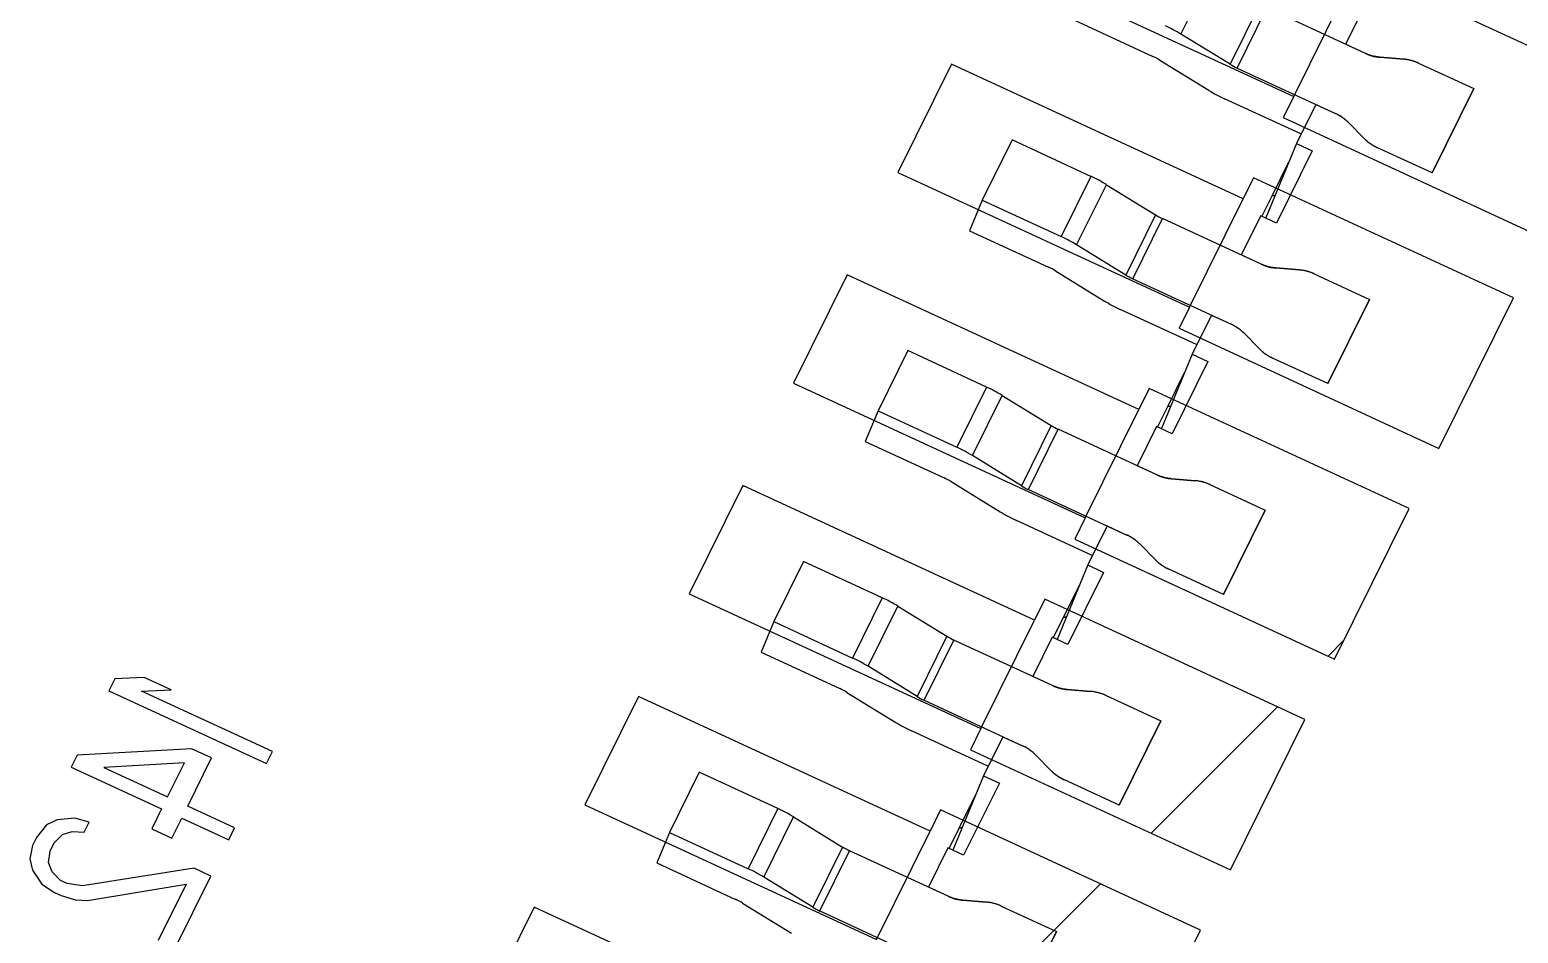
# Model space of a CAD drawing. Header units: millimetres. Extents: x 7 to 507, y -14 to 339.
# Drawn here: x 58.336 to 59.707, y 260.882 to 261.714 of the extents above; entities that cross this region are included whole.
import ezdxf

# ---------------------------------------------------------------- set-up
doc = ezdxf.new("R2010")
doc.units = ezdxf.units.MM
doc.header["$LTSCALE"] = 23.1
doc.layers.get('0').update_dxf_attribs({"linetype": 'CONTINUOUS'})
for name, color, linetype in [('01_ASM_ALL_AXIS', 7, 'CONTINUOUS'), ('_135225', 7, 'CONTINUOUS'), ('_139725', 7, 'CONTINUOUS'), ('_209750', 7, 'CONTINUOUS'), ('_391631', 7, 'CONTINUOUS'), ('_543160', 7, 'CONTINUOUS'), ('_597289', 7, 'CONTINUOUS')]:
    doc.layers.add(name, color=color, linetype=linetype)

msp = doc.modelspace()

# ---------------------------------------------------------------- linework, layer by layer
at = {"color": 4}
for p, q in [((59.2315, 261.7763), (59.5001, 261.6523)), ((59.5001, 261.6523), (59.5495, 261.7521)), ((59.1848, 261.6821), (59.1354, 261.5823)), ((59.4534, 261.5581), (59.1848, 261.6821)), ((59.1354, 261.5823), (59.404, 261.4583)), ((59.404, 261.4583), (59.4534, 261.5581)), ((59.0887, 261.488), (59.0393, 261.3882)), ((59.3573, 261.364), (59.0887, 261.488)), ((59.0393, 261.3882), (59.3079, 261.2642)), ((59.3079, 261.2642), (59.3573, 261.364)), ((58.9926, 261.294), (58.9432, 261.1942)), ((59.2612, 261.17), (58.9926, 261.294)), ((58.9432, 261.1942), (59.2118, 261.0702)), ((59.2118, 261.0702), (59.2612, 261.17)), ((58.8965, 261.0999), (58.8471, 261.0001)), ((59.1651, 260.9759), (58.8965, 261.0999)), ((58.8471, 261.0001), (59.1157, 260.8761)), ((59.1157, 260.8761), (59.1651, 260.9759)), ((58.8004, 260.9059), (58.751, 260.8061)), ((59.069, 260.7819), (58.8004, 260.9059))]:
    msp.add_line(p, q, dxfattribs=at)
at = {"color": 1}
for p, q in [((59.7987, 261.6609), (59.5591, 261.7715)), ((59.5001, 261.6523), (59.4905, 261.6329)), ((59.4905, 261.6329), (59.73, 261.5223)), ((59.463, 261.5775), (59.4534, 261.5581)), ((59.7026, 261.4668), (59.463, 261.5775)), ((59.6339, 261.3282), (59.7026, 261.4668)), ((59.404, 261.4583), (59.3944, 261.4389)), ((59.3944, 261.4389), (59.6339, 261.3282)), ((59.3669, 261.3834), (59.3573, 261.364)), ((59.6065, 261.2728), (59.3669, 261.3834)), ((59.5378, 261.1342), (59.6065, 261.2728)), ((59.3079, 261.2642), (59.2983, 261.2448)), ((59.2983, 261.2448), (59.5378, 261.1342)), ((59.2708, 261.1894), (59.2612, 261.17)), ((59.5104, 261.0787), (59.2708, 261.1894)), ((59.2118, 261.0702), (59.2022, 261.0508)), ((59.4417, 260.9401), (59.5104, 261.0787)), ((59.2022, 261.0508), (59.4417, 260.9401)), ((59.1747, 260.9953), (59.1651, 260.9759)), ((59.4143, 260.8847), (59.1747, 260.9953)), ((59.3456, 260.7461), (59.4143, 260.8847))]:
    msp.add_line(p, q, dxfattribs=at)
at = {"color": 2}
for p, q in [((59.5317, 261.137), (59.5466, 261.152)), ((59.3686, 260.9739), (59.4851, 261.0904)), ((59.2055, 260.8108), (59.322, 260.9273))]:
    msp.add_line(p, q, dxfattribs=at)
at = {"layer": '01_ASM_ALL_AXIS', "color": 4}
for p, q in [((58.414, 261.1161), (58.4085, 261.105)), ((58.4411, 261.1172), (58.414, 261.1161)), ((58.4658, 261.1058), (58.4411, 261.1172)), ((58.4085, 261.105), (58.5537, 261.038)), ((58.4387, 261.1047), (58.4658, 261.1058)), ((58.5592, 261.0491), (58.4387, 261.1047)), ((58.4846, 261.0517), (58.3792, 261.0459)), ((58.5031, 261.0432), (58.4846, 261.0517)), ((58.3792, 261.0459), (58.3737, 261.0348)), ((58.4782, 261.0388), (58.4039, 261.0345)), ((58.4626, 261.0074), (58.4782, 261.0388)), ((58.4812, 260.9988), (58.5031, 261.0432)), ((58.5537, 261.038), (58.5592, 261.0491)), ((58.3737, 261.0348), (58.4571, 260.9963)), ((58.4039, 261.0345), (58.4626, 261.0074)), ((58.5244, 260.9789), (58.4812, 260.9988)), ((58.361, 260.9862), (58.3512, 260.9816)), ((58.377, 260.9879), (58.361, 260.9862)), ((58.3903, 260.984), (58.377, 260.9879)), ((58.3857, 260.9748), (58.3903, 260.984)), ((58.4571, 260.9963), (58.448, 260.9778)), ((58.4665, 260.9693), (58.4757, 260.9877)), ((58.4757, 260.9877), (58.5189, 260.9678)), ((58.3417, 260.9701), (58.338, 260.9627)), ((58.3512, 260.9816), (58.3417, 260.9701)), ((58.3581, 260.9649), (58.3657, 260.9727)), ((58.3657, 260.9727), (58.3746, 260.9754)), ((58.3746, 260.9754), (58.3857, 260.9748)), ((58.448, 260.9778), (58.4665, 260.9693)), ((58.5189, 260.9678), (58.5244, 260.9789)), ((58.338, 260.9627), (58.3356, 260.9502)), ((58.3529, 260.9468), (58.3544, 260.9575)), ((58.3544, 260.9575), (58.3581, 260.9649)), ((58.3356, 260.9502), (58.3381, 260.94)), ((58.3563, 260.9384), (58.3529, 260.9468)), ((58.3381, 260.94), (58.3468, 260.9269)), ((58.3638, 260.9304), (58.3563, 260.9384)), ((58.37, 260.9276), (58.3638, 260.9304)), ((58.487, 260.9416), (58.3841, 260.9256)), ((58.4695, 260.868), (58.5024, 260.9345)), ((58.5024, 260.9345), (58.487, 260.9416)), ((58.3468, 260.9269), (58.3583, 260.9193)), ((58.3583, 260.9193), (58.3645, 260.9165)), ((58.3645, 260.9165), (58.3777, 260.9126)), ((58.3841, 260.9256), (58.37, 260.9276)), ((58.3888, 260.912), (58.4797, 260.9269)), ((58.4797, 260.9269), (58.454, 260.8751)), ((58.3777, 260.9126), (58.3888, 260.912))]:
    msp.add_line(p, q, dxfattribs=at)
at = {"layer": '_135225', "color": 7}
for p, q in [((59.0484, 261.2242), (59.021, 261.1688)), ((59.121, 261.1907), (59.0484, 261.2242)), ((59.1353, 261.183), (59.1805, 261.1553)), ((59.021, 261.1688), (59.0093, 261.1406)), ((59.021, 261.1688), (59.0935, 261.1352)), ((59.2778, 261.1099), (59.187, 261.1518)), ((59.0093, 261.1406), (59.0819, 261.1071)), ((59.1531, 261.0998), (59.1079, 261.1276)), ((59.0884, 261.1036), (59.1336, 261.0759)), ((59.1596, 261.0964), (59.2503, 261.0545)), ((59.3132, 261.1045), (59.2914, 261.1063)), ((59.3268, 261.1009), (59.3776, 261.0774)), ((59.2184, 261.0357), (59.1479, 261.0682)), ((59.2618, 261.0465), (59.2769, 261.0312)), ((59.3392, 260.9998), (59.2884, 261.0233)), ((59.1825, 260.9597), (59.1919, 260.9787)), ((59.1919, 260.9787), (59.1946, 260.9791))]:
    msp.add_line(p, q, dxfattribs=at)
at = {"layer": '_135225', "color": 9}
for p, q in [((59.121, 261.1907), (59.0935, 261.1352)), ((59.1079, 261.1276), (59.1353, 261.183)), ((59.1805, 261.1553), (59.1531, 261.0998)), ((59.1596, 261.0964), (59.187, 261.1518)), ((59.3776, 261.0774), (59.3392, 260.9998))]:
    msp.add_line(p, q, dxfattribs=at)
at = {"layer": '_135225', "color": 7}
for points in [[(59.2914, 261.1063), (59.2908, 261.1063), (59.2902, 261.1064), (59.2896, 261.1065), (59.2891, 261.1066), (59.2885, 261.1066), (59.2879, 261.1067), (59.2873, 261.1069), (59.2866, 261.107), (59.286, 261.1071), (59.2853, 261.1073), (59.2847, 261.1074), (59.284, 261.1076), (59.2834, 261.1078), (59.2827, 261.108), (59.2821, 261.1082), (59.2815, 261.1084), (59.2809, 261.1086), (59.2802, 261.1089), (59.2796, 261.1091), (59.279, 261.1094), (59.2784, 261.1096), (59.2778, 261.1099)], [(59.3268, 261.1009), (59.3263, 261.1011), (59.3257, 261.1014), (59.3252, 261.1016), (59.3246, 261.1018), (59.3241, 261.102), (59.3235, 261.1022), (59.3229, 261.1024), (59.3224, 261.1026), (59.3218, 261.1028), (59.3212, 261.103), (59.3206, 261.1032), (59.32, 261.1033), (59.3194, 261.1035), (59.3188, 261.1036), (59.3182, 261.1038), (59.3175, 261.1039), (59.3169, 261.104), (59.3163, 261.1041), (59.3157, 261.1042), (59.3151, 261.1043), (59.3145, 261.1044), (59.3139, 261.1044), (59.3132, 261.1045)], [(59.2769, 261.0312), (59.2774, 261.0308), (59.2778, 261.0304), (59.2782, 261.03), (59.2786, 261.0296), (59.279, 261.0293), (59.2795, 261.0289), (59.28, 261.0285), (59.2804, 261.0281), (59.2809, 261.0277), (59.2814, 261.0274), (59.2819, 261.027), (59.2824, 261.0266), (59.283, 261.0263), (59.2835, 261.0259), (59.284, 261.0256), (59.2845, 261.0253), (59.2851, 261.025), (59.2856, 261.0247), (59.2862, 261.0244), (59.2867, 261.0241), (59.2873, 261.0238), (59.2878, 261.0235), (59.2884, 261.0233)]]:
    msp.add_lwpolyline(points, dxfattribs=at)
for centre, radius, start, end in [((59.0629, 261.065), 0.1385, 58.4892, 65.2143), ((59.2134, 261.2088), 0.0628, 238.4799, 245.2235), ((59.0357, 261.0099), 0.1381, 58.4799, 65.2235), ((59.0556, 261.0501), 0.0628, 58.4799, 65.2235), ((59.1859, 261.1534), 0.0628, 238.4799, 245.2235), ((59.2058, 261.1936), 0.1381, 238.4799, 245.2235), ((59.2331, 261.0172), 0.041, 58.6072, 65.2214), ((59.2338, 261.0183), 0.0397, 51.85, 58.6048), ((59.2352, 261.0201), 0.0375, 44.8183, 51.8251)]:
    msp.add_arc(centre, radius, start, end, dxfattribs=at)
at = {"layer": '_139725', "color": 7}
for p, q in [((59.5658, 261.7365), (59.5479, 261.7004)), ((59.5661, 261.692), (59.5479, 261.7004)), ((59.5797, 261.6884), (59.6015, 261.6866)), ((59.6151, 261.683), (59.6659, 261.6596)), ((59.6275, 261.5819), (59.6659, 261.6596)), ((59.5205, 261.645), (59.5026, 261.6089)), ((59.5205, 261.645), (59.5386, 261.6366)), ((59.5652, 261.6133), (59.5501, 261.6287)), ((59.5026, 261.6089), (59.4743, 261.5405)), ((59.5171, 261.6022), (59.4842, 261.5357)), ((59.5026, 261.6089), (59.5171, 261.6022)), ((59.6275, 261.5819), (59.5767, 261.6054)), ((59.4802, 261.5608), (59.4957, 261.5923)), ((59.4829, 261.5612), (59.4802, 261.5608)), ((59.4697, 261.5424), (59.4518, 261.5064)), ((59.4842, 261.5357), (59.4697, 261.5424)), ((59.47, 261.498), (59.4518, 261.5064)), ((59.4836, 261.4944), (59.5054, 261.4926)), ((59.519, 261.489), (59.5698, 261.4655)), ((59.5314, 261.3879), (59.5698, 261.4655)), ((59.4244, 261.4509), (59.4065, 261.4149)), ((59.4244, 261.4509), (59.4425, 261.4426)), ((59.4691, 261.4193), (59.454, 261.4346)), ((59.4065, 261.4149), (59.3782, 261.3465)), ((59.421, 261.4082), (59.3881, 261.3417)), ((59.4065, 261.4149), (59.421, 261.4082)), ((59.5314, 261.3879), (59.4806, 261.4114)), ((59.3841, 261.3668), (59.3996, 261.3982)), ((59.3868, 261.3672), (59.3841, 261.3668)), ((59.3736, 261.3484), (59.3557, 261.3123)), ((59.3881, 261.3417), (59.3736, 261.3484)), ((59.3739, 261.304), (59.3557, 261.3123)), ((59.3875, 261.3003), (59.4093, 261.2985)), ((59.4229, 261.2949), (59.4737, 261.2715)), ((59.4353, 261.1938), (59.4737, 261.2715)), ((59.3283, 261.2569), (59.3104, 261.2209)), ((59.3283, 261.2569), (59.3464, 261.2485)), ((59.373, 261.2253), (59.3579, 261.2406)), ((59.3104, 261.2209), (59.2821, 261.1524)), ((59.3104, 261.2209), (59.3249, 261.2141)), ((59.4353, 261.1938), (59.3845, 261.2173)), ((59.288, 261.1727), (59.3035, 261.2042)), ((59.3249, 261.2141), (59.292, 261.1476)), ((59.2907, 261.1731), (59.288, 261.1727)), ((59.2775, 261.1543), (59.2596, 261.1183)), ((59.292, 261.1476), (59.2775, 261.1543)), ((59.2778, 261.1099), (59.2596, 261.1183)), ((59.2914, 261.1063), (59.3132, 261.1045)), ((59.3268, 261.1009), (59.3776, 261.0774)), ((59.3392, 260.9998), (59.3776, 261.0774)), ((59.2322, 261.0628), (59.2143, 261.0268)), ((59.2322, 261.0628), (59.2503, 261.0545)), ((59.2769, 261.0312), (59.2618, 261.0465)), ((59.2143, 261.0268), (59.186, 260.9584)), ((59.2143, 261.0268), (59.2289, 261.0201)), ((59.2289, 261.0201), (59.1959, 260.9536)), ((59.3392, 260.9998), (59.2884, 261.0233)), ((59.1919, 260.9787), (59.2074, 261.0101)), ((59.1946, 260.9791), (59.1919, 260.9787)), ((59.1814, 260.9603), (59.1635, 260.9242)), ((59.1959, 260.9536), (59.1814, 260.9603)), ((59.1817, 260.9159), (59.1635, 260.9242)), ((59.1953, 260.9122), (59.2171, 260.9104)), ((59.2307, 260.9068), (59.2815, 260.8834)), ((59.2431, 260.8057), (59.2815, 260.8834))]:
    msp.add_line(p, q, dxfattribs=at)
for points in [[(59.5661, 261.692), (59.5667, 261.6918), (59.5672, 261.6915), (59.5678, 261.6913), (59.5684, 261.691), (59.569, 261.6908), (59.5696, 261.6906), (59.5703, 261.6904), (59.5709, 261.6902), (59.5715, 261.69), (59.5721, 261.6898), (59.5727, 261.6896), (59.5733, 261.6895), (59.574, 261.6893), (59.5746, 261.6892), (59.5752, 261.6891), (59.5759, 261.6889), (59.5765, 261.6888), (59.5771, 261.6887), (59.5778, 261.6886), (59.5784, 261.6886), (59.579, 261.6885), (59.5797, 261.6884)], [(59.5501, 261.6287), (59.5497, 261.6291), (59.5492, 261.6295), (59.5488, 261.6299), (59.5484, 261.6302), (59.548, 261.6306), (59.5475, 261.631), (59.5471, 261.6314), (59.5466, 261.6318), (59.5461, 261.6321), (59.5456, 261.6325), (59.5451, 261.6329), (59.5446, 261.6332), (59.544, 261.6336), (59.5435, 261.6339), (59.543, 261.6343), (59.5425, 261.6346), (59.5419, 261.6349), (59.5414, 261.6352), (59.5408, 261.6355), (59.5403, 261.6358), (59.5397, 261.6361), (59.5392, 261.6363), (59.5386, 261.6366)], [(59.5767, 261.6054), (59.5761, 261.6057), (59.5756, 261.6059), (59.5751, 261.6062), (59.5746, 261.6065), (59.574, 261.6067), (59.5735, 261.607), (59.573, 261.6073), (59.5725, 261.6077), (59.5719, 261.608), (59.5714, 261.6083), (59.5709, 261.6087), (59.5704, 261.609), (59.5699, 261.6094), (59.5694, 261.6097), (59.5689, 261.6101), (59.5684, 261.6105), (59.568, 261.6109), (59.5675, 261.6113), (59.567, 261.6117), (59.5666, 261.6121), (59.5661, 261.6125), (59.5657, 261.6129), (59.5652, 261.6133)], [(59.47, 261.498), (59.4706, 261.4977), (59.4712, 261.4975), (59.4717, 261.4972), (59.4723, 261.497), (59.4729, 261.4968), (59.4735, 261.4966), (59.4742, 261.4963), (59.4748, 261.4961), (59.4754, 261.496), (59.476, 261.4958), (59.4766, 261.4956), (59.4772, 261.4954), (59.4779, 261.4953), (59.4785, 261.4951), (59.4791, 261.495), (59.4798, 261.4949), (59.4804, 261.4948), (59.481, 261.4947), (59.4817, 261.4946), (59.4823, 261.4945), (59.4829, 261.4944), (59.4836, 261.4944)], [(59.454, 261.4346), (59.4536, 261.435), (59.4531, 261.4354), (59.4527, 261.4358), (59.4523, 261.4362), (59.4519, 261.4366), (59.4514, 261.4369), (59.451, 261.4373), (59.4505, 261.4377), (59.45, 261.4381), (59.4495, 261.4385), (59.449, 261.4388), (59.4485, 261.4392), (59.448, 261.4395), (59.4474, 261.4399), (59.4469, 261.4402), (59.4464, 261.4405), (59.4458, 261.4408), (59.4453, 261.4412), (59.4447, 261.4414), (59.4442, 261.4417), (59.4436, 261.442), (59.4431, 261.4423), (59.4425, 261.4426)], [(59.4806, 261.4114), (59.4801, 261.4116), (59.4795, 261.4119), (59.479, 261.4121), (59.4785, 261.4124), (59.4779, 261.4127), (59.4774, 261.413), (59.4769, 261.4133), (59.4764, 261.4136), (59.4758, 261.4139), (59.4753, 261.4143), (59.4748, 261.4146), (59.4743, 261.415), (59.4738, 261.4153), (59.4733, 261.4157), (59.4728, 261.4161), (59.4723, 261.4164), (59.4719, 261.4168), (59.4714, 261.4172), (59.4709, 261.4176), (59.4705, 261.418), (59.47, 261.4184), (59.4696, 261.4189), (59.4691, 261.4193)], [(59.3739, 261.304), (59.3745, 261.3037), (59.3751, 261.3034), (59.3756, 261.3032), (59.3762, 261.303), (59.3768, 261.3027), (59.3774, 261.3025), (59.3781, 261.3023), (59.3787, 261.3021), (59.3793, 261.3019), (59.3799, 261.3017), (59.3805, 261.3016), (59.3811, 261.3014), (59.3818, 261.3012), (59.3824, 261.3011), (59.383, 261.301), (59.3837, 261.3008), (59.3843, 261.3007), (59.3849, 261.3006), (59.3856, 261.3005), (59.3862, 261.3005), (59.3868, 261.3004), (59.3875, 261.3003)], [(59.3579, 261.2406), (59.3575, 261.241), (59.3571, 261.2414), (59.3566, 261.2418), (59.3562, 261.2421), (59.3558, 261.2425), (59.3553, 261.2429), (59.3549, 261.2433), (59.3544, 261.2437), (59.3539, 261.244), (59.3534, 261.2444), (59.3529, 261.2448), (59.3524, 261.2451), (59.3519, 261.2455), (59.3513, 261.2458), (59.3508, 261.2462), (59.3503, 261.2465), (59.3497, 261.2468), (59.3492, 261.2471), (59.3486, 261.2474), (59.3481, 261.2477), (59.3475, 261.248), (59.347, 261.2482), (59.3464, 261.2485)], [(59.3845, 261.2173), (59.384, 261.2176), (59.3834, 261.2178), (59.3829, 261.2181), (59.3824, 261.2184), (59.3818, 261.2186), (59.3813, 261.2189), (59.3808, 261.2192), (59.3803, 261.2196), (59.3798, 261.2199), (59.3792, 261.2202), (59.3787, 261.2206), (59.3782, 261.2209), (59.3777, 261.2213), (59.3772, 261.2216), (59.3767, 261.222), (59.3762, 261.2224), (59.3758, 261.2228), (59.3753, 261.2232), (59.3748, 261.2236), (59.3744, 261.224), (59.3739, 261.2244), (59.3735, 261.2248), (59.373, 261.2253)], [(59.2778, 261.1099), (59.2784, 261.1096), (59.279, 261.1094), (59.2795, 261.1091), (59.2801, 261.1089), (59.2807, 261.1087), (59.2813, 261.1085), (59.282, 261.1082), (59.2826, 261.108), (59.2832, 261.1079), (59.2838, 261.1077), (59.2844, 261.1075), (59.285, 261.1073), (59.2857, 261.1072), (59.2863, 261.1071), (59.2869, 261.1069), (59.2876, 261.1068), (59.2882, 261.1067), (59.2888, 261.1066), (59.2895, 261.1065), (59.2901, 261.1064), (59.2907, 261.1063), (59.2914, 261.1063)], [(59.2618, 261.0465), (59.2614, 261.0469), (59.261, 261.0473), (59.2605, 261.0477), (59.2601, 261.0481), (59.2597, 261.0485), (59.2592, 261.0488), (59.2588, 261.0492), (59.2583, 261.0496), (59.2578, 261.05), (59.2573, 261.0504), (59.2568, 261.0507), (59.2563, 261.0511), (59.2558, 261.0514), (59.2552, 261.0518), (59.2547, 261.0521), (59.2542, 261.0524), (59.2536, 261.0527), (59.2531, 261.0531), (59.2526, 261.0534), (59.252, 261.0536), (59.2514, 261.0539), (59.2509, 261.0542), (59.2503, 261.0545)], [(59.2884, 261.0233), (59.2879, 261.0235), (59.2873, 261.0238), (59.2868, 261.024), (59.2863, 261.0243), (59.2857, 261.0246), (59.2852, 261.0249), (59.2847, 261.0252), (59.2842, 261.0255), (59.2837, 261.0258), (59.2831, 261.0262), (59.2826, 261.0265), (59.2821, 261.0269), (59.2816, 261.0272), (59.2811, 261.0276), (59.2806, 261.028), (59.2801, 261.0283), (59.2797, 261.0287), (59.2792, 261.0291), (59.2787, 261.0295), (59.2783, 261.0299), (59.2778, 261.0304), (59.2774, 261.0308), (59.2769, 261.0312)], [(59.1817, 260.9159), (59.1823, 260.9156), (59.1829, 260.9153), (59.1834, 260.9151), (59.184, 260.9149), (59.1846, 260.9146), (59.1853, 260.9144), (59.1859, 260.9142), (59.1865, 260.914), (59.1871, 260.9138), (59.1877, 260.9136), (59.1883, 260.9135), (59.1889, 260.9133), (59.1896, 260.9131), (59.1902, 260.913), (59.1908, 260.9129), (59.1915, 260.9128), (59.1921, 260.9126), (59.1927, 260.9125), (59.1934, 260.9125), (59.194, 260.9124), (59.1946, 260.9123), (59.1953, 260.9122)]]:
    msp.add_lwpolyline(points, dxfattribs=at)
for centre, radius, start, end in [((59.5983, 261.6478), 0.039, 78.4235, 85.2662), ((59.598, 261.6461), 0.0407, 71.7775, 78.4338), ((59.5978, 261.6454), 0.0414, 65.2148, 71.7879), ((59.5022, 261.4537), 0.039, 78.4235, 85.2662), ((59.5019, 261.4521), 0.0407, 71.7775, 78.4338), ((59.5017, 261.4514), 0.0414, 65.2148, 71.7879), ((59.4061, 261.2597), 0.039, 78.4235, 85.2662), ((59.4058, 261.258), 0.0407, 71.7775, 78.4338), ((59.4056, 261.2573), 0.0414, 65.2148, 71.7879), ((59.31, 261.0656), 0.039, 78.4235, 85.2662), ((59.3097, 261.064), 0.0407, 71.7775, 78.4338), ((59.3095, 261.0633), 0.0414, 65.2148, 71.7879), ((59.2139, 260.8716), 0.039, 78.4235, 85.2662), ((59.2136, 260.87), 0.0407, 71.7775, 78.4338), ((59.2134, 260.8692), 0.0414, 65.2148, 71.7879)]:
    msp.add_arc(centre, radius, start, end, dxfattribs=at)
at = {"layer": '_209750', "color": 7}
for p, q in [((59.2406, 261.6123), (59.2131, 261.5569)), ((59.3132, 261.5788), (59.2406, 261.6123)), ((59.3275, 261.5711), (59.3727, 261.5434)), ((59.2131, 261.5569), (59.2015, 261.5287)), ((59.2131, 261.5569), (59.2857, 261.5233)), ((59.47, 261.498), (59.3792, 261.5399)), ((59.2015, 261.5287), (59.2741, 261.4952)), ((59.3453, 261.4879), (59.3001, 261.5157)), ((59.2806, 261.4917), (59.3258, 261.464)), ((59.5054, 261.4926), (59.4836, 261.4944)), ((59.3518, 261.4845), (59.4425, 261.4426)), ((59.519, 261.489), (59.5698, 261.4655)), ((59.4106, 261.4238), (59.3401, 261.4563)), ((59.454, 261.4346), (59.4691, 261.4193)), ((59.5314, 261.3879), (59.4806, 261.4114)), ((59.3841, 261.3668), (59.3868, 261.3672)), ((59.3747, 261.3478), (59.3841, 261.3668))]:
    msp.add_line(p, q, dxfattribs=at)
at = {"layer": '_209750', "color": 9}
for p, q in [((59.3132, 261.5788), (59.2857, 261.5233)), ((59.3001, 261.5157), (59.3275, 261.5711)), ((59.3727, 261.5434), (59.3453, 261.4879)), ((59.3518, 261.4845), (59.3792, 261.5399)), ((59.5698, 261.4655), (59.5314, 261.3879))]:
    msp.add_line(p, q, dxfattribs=at)
at = {"layer": '_209750', "color": 7}
for points in [[(59.4836, 261.4944), (59.483, 261.4944), (59.4824, 261.4945), (59.4818, 261.4946), (59.4813, 261.4946), (59.4807, 261.4947), (59.4801, 261.4948), (59.4795, 261.4949), (59.4788, 261.4951), (59.4782, 261.4952), (59.4775, 261.4954), (59.4769, 261.4955), (59.4762, 261.4957), (59.4756, 261.4959), (59.4749, 261.4961), (59.4743, 261.4963), (59.4737, 261.4965), (59.4731, 261.4967), (59.4724, 261.497), (59.4718, 261.4972), (59.4712, 261.4975), (59.4706, 261.4977), (59.47, 261.498)], [(59.519, 261.489), (59.5185, 261.4892), (59.5179, 261.4895), (59.5174, 261.4897), (59.5168, 261.4899), (59.5163, 261.4901), (59.5157, 261.4903), (59.5151, 261.4905), (59.5146, 261.4907), (59.514, 261.4909), (59.5134, 261.4911), (59.5128, 261.4913), (59.5122, 261.4914), (59.5116, 261.4916), (59.511, 261.4917), (59.5104, 261.4919), (59.5097, 261.492), (59.5091, 261.4921), (59.5085, 261.4922), (59.5079, 261.4923), (59.5073, 261.4924), (59.5067, 261.4925), (59.5061, 261.4925), (59.5054, 261.4926)], [(59.4691, 261.4193), (59.4696, 261.4189), (59.47, 261.4185), (59.4704, 261.4181), (59.4708, 261.4177), (59.4712, 261.4174), (59.4717, 261.417), (59.4722, 261.4166), (59.4726, 261.4162), (59.4731, 261.4158), (59.4736, 261.4154), (59.4741, 261.4151), (59.4746, 261.4147), (59.4752, 261.4144), (59.4757, 261.414), (59.4762, 261.4137), (59.4767, 261.4134), (59.4773, 261.4131), (59.4778, 261.4128), (59.4784, 261.4125), (59.4789, 261.4122), (59.4795, 261.4119), (59.48, 261.4116), (59.4806, 261.4114)]]:
    msp.add_lwpolyline(points, dxfattribs=at)
for centre, radius, start, end in [((59.2551, 261.4531), 0.1385, 58.4892, 65.2143), ((59.4055, 261.5969), 0.0628, 238.4799, 245.2235), ((59.2279, 261.398), 0.1381, 58.4799, 65.2235), ((59.2478, 261.4382), 0.0628, 58.4799, 65.2235), ((59.3781, 261.5415), 0.0628, 238.4799, 245.2235), ((59.398, 261.5817), 0.1381, 238.4799, 245.2235), ((59.4253, 261.4053), 0.041, 58.6072, 65.2214), ((59.426, 261.4064), 0.0397, 51.85, 58.6048), ((59.4274, 261.4082), 0.0375, 44.8183, 51.8251)]:
    msp.add_arc(centre, radius, start, end, dxfattribs=at)
at = {"layer": '_391631', "color": 7}
for p, q in [((59.1445, 261.4183), (59.1171, 261.3628)), ((59.2171, 261.3847), (59.1445, 261.4183)), ((59.2314, 261.3771), (59.2766, 261.3493)), ((59.1171, 261.3628), (59.1054, 261.3347)), ((59.1171, 261.3628), (59.1896, 261.3293)), ((59.3739, 261.304), (59.2831, 261.3459)), ((59.1054, 261.3347), (59.178, 261.3011)), ((59.2492, 261.2939), (59.204, 261.3216)), ((59.4093, 261.2985), (59.3875, 261.3003)), ((59.1845, 261.2977), (59.2297, 261.2699)), ((59.2557, 261.2904), (59.3464, 261.2485)), ((59.4229, 261.2949), (59.4737, 261.2715)), ((59.3145, 261.2297), (59.244, 261.2623)), ((59.3579, 261.2406), (59.373, 261.2253)), ((59.4353, 261.1938), (59.3845, 261.2173)), ((59.2786, 261.1538), (59.288, 261.1727)), ((59.288, 261.1727), (59.2907, 261.1731))]:
    msp.add_line(p, q, dxfattribs=at)
at = {"layer": '_391631', "color": 9}
for p, q in [((59.2171, 261.3847), (59.1896, 261.3293)), ((59.204, 261.3216), (59.2314, 261.3771)), ((59.2766, 261.3493), (59.2492, 261.2939)), ((59.2557, 261.2904), (59.2831, 261.3459)), ((59.4737, 261.2715), (59.4353, 261.1938))]:
    msp.add_line(p, q, dxfattribs=at)
at = {"layer": '_391631', "color": 7}
for points in [[(59.3875, 261.3003), (59.3869, 261.3004), (59.3863, 261.3005), (59.3857, 261.3005), (59.3852, 261.3006), (59.3846, 261.3007), (59.384, 261.3008), (59.3834, 261.3009), (59.3827, 261.301), (59.3821, 261.3012), (59.3814, 261.3013), (59.3808, 261.3015), (59.3801, 261.3017), (59.3795, 261.3018), (59.3788, 261.302), (59.3782, 261.3022), (59.3776, 261.3025), (59.377, 261.3027), (59.3763, 261.3029), (59.3757, 261.3032), (59.3751, 261.3034), (59.3745, 261.3037), (59.3739, 261.304)], [(59.4229, 261.2949), (59.4224, 261.2952), (59.4218, 261.2954), (59.4213, 261.2956), (59.4207, 261.2959), (59.4202, 261.2961), (59.4196, 261.2963), (59.419, 261.2965), (59.4185, 261.2967), (59.4179, 261.2969), (59.4173, 261.2971), (59.4167, 261.2972), (59.4161, 261.2974), (59.4155, 261.2975), (59.4149, 261.2977), (59.4143, 261.2978), (59.4136, 261.2979), (59.413, 261.2981), (59.4124, 261.2982), (59.4118, 261.2983), (59.4112, 261.2983), (59.4106, 261.2984), (59.41, 261.2985), (59.4093, 261.2985)], [(59.373, 261.2253), (59.3735, 261.2249), (59.3739, 261.2245), (59.3743, 261.2241), (59.3747, 261.2237), (59.3751, 261.2233), (59.3756, 261.2229), (59.3761, 261.2225), (59.3765, 261.2222), (59.377, 261.2218), (59.3775, 261.2214), (59.378, 261.221), (59.3785, 261.2207), (59.3791, 261.2203), (59.3796, 261.22), (59.3801, 261.2197), (59.3806, 261.2193), (59.3812, 261.219), (59.3817, 261.2187), (59.3823, 261.2184), (59.3828, 261.2181), (59.3834, 261.2178), (59.3839, 261.2176), (59.3845, 261.2173)]]:
    msp.add_lwpolyline(points, dxfattribs=at)
for centre, radius, start, end in [((59.159, 261.259), 0.1385, 58.4892, 65.2143), ((59.3095, 261.4028), 0.0628, 238.4799, 245.2235), ((59.1318, 261.2039), 0.1381, 58.4799, 65.2235), ((59.1517, 261.2441), 0.0628, 58.4799, 65.2235), ((59.282, 261.3474), 0.0628, 238.4799, 245.2235), ((59.3019, 261.3876), 0.1381, 238.4799, 245.2235), ((59.3292, 261.2113), 0.041, 58.6072, 65.2214), ((59.3299, 261.2124), 0.0397, 51.85, 58.6048), ((59.3313, 261.2141), 0.0375, 44.8183, 51.8251)]:
    msp.add_arc(centre, radius, start, end, dxfattribs=at)
at = {"layer": '_543160', "color": 9}
for p, q in [((59.3962, 261.7097), (59.4236, 261.7652)), ((59.4688, 261.7374), (59.4414, 261.682)), ((59.4479, 261.6785), (59.4753, 261.734)), ((59.6659, 261.6596), (59.6275, 261.5819))]:
    msp.add_line(p, q, dxfattribs=at)
at = {"layer": '_543160', "color": 7}
for p, q in [((59.5661, 261.692), (59.4753, 261.734)), ((59.2976, 261.7228), (59.3702, 261.6892)), ((59.4414, 261.682), (59.3962, 261.7097)), ((59.3767, 261.6858), (59.4219, 261.658)), ((59.6015, 261.6866), (59.5797, 261.6884)), ((59.6151, 261.683), (59.6659, 261.6596)), ((59.4479, 261.6785), (59.5386, 261.6366)), ((59.5067, 261.6178), (59.4362, 261.6503)), ((59.5501, 261.6287), (59.5652, 261.6133)), ((59.6275, 261.5819), (59.5767, 261.6054)), ((59.4708, 261.5419), (59.4802, 261.5608)), ((59.4802, 261.5608), (59.4829, 261.5612))]:
    msp.add_line(p, q, dxfattribs=at)
for points in [[(59.5797, 261.6884), (59.5791, 261.6885), (59.5785, 261.6885), (59.5779, 261.6886), (59.5774, 261.6887), (59.5768, 261.6888), (59.5762, 261.6889), (59.5756, 261.689), (59.5749, 261.6891), (59.5743, 261.6893), (59.5736, 261.6894), (59.573, 261.6896), (59.5723, 261.6898), (59.5717, 261.6899), (59.571, 261.6901), (59.5704, 261.6903), (59.5698, 261.6906), (59.5691, 261.6908), (59.5685, 261.691), (59.5679, 261.6913), (59.5673, 261.6915), (59.5667, 261.6918), (59.5661, 261.692)], [(59.6151, 261.683), (59.6146, 261.6833), (59.614, 261.6835), (59.6135, 261.6837), (59.6129, 261.684), (59.6124, 261.6842), (59.6118, 261.6844), (59.6112, 261.6846), (59.6107, 261.6848), (59.6101, 261.685), (59.6095, 261.6852), (59.6089, 261.6853), (59.6083, 261.6855), (59.6077, 261.6856), (59.6071, 261.6858), (59.6065, 261.6859), (59.6058, 261.686), (59.6052, 261.6862), (59.6046, 261.6863), (59.604, 261.6864), (59.6034, 261.6864), (59.6028, 261.6865), (59.6022, 261.6866), (59.6015, 261.6866)], [(59.5652, 261.6133), (59.5656, 261.6129), (59.5661, 261.6126), (59.5665, 261.6122), (59.5669, 261.6118), (59.5673, 261.6114), (59.5678, 261.611), (59.5682, 261.6106), (59.5687, 261.6102), (59.5692, 261.6099), (59.5697, 261.6095), (59.5702, 261.6091), (59.5707, 261.6088), (59.5713, 261.6084), (59.5718, 261.6081), (59.5723, 261.6078), (59.5728, 261.6074), (59.5734, 261.6071), (59.5739, 261.6068), (59.5745, 261.6065), (59.575, 261.6062), (59.5756, 261.6059), (59.5761, 261.6057), (59.5767, 261.6054)]]:
    msp.add_lwpolyline(points, dxfattribs=at)
for centre, radius, start, end in [((59.324, 261.592), 0.1381, 58.4799, 65.2235), ((59.3439, 261.6322), 0.0628, 58.4799, 65.2235), ((59.4742, 261.7355), 0.0628, 238.4799, 245.2235), ((59.4941, 261.7757), 0.1381, 238.4799, 245.2235), ((59.5214, 261.5994), 0.041, 58.6072, 65.2214), ((59.5221, 261.6005), 0.0397, 51.85, 58.6048), ((59.5235, 261.6022), 0.0375, 44.8183, 51.8251)]:
    msp.add_arc(centre, radius, start, end, dxfattribs=at)
at = {"layer": '_597289', "color": 7}
for p, q in [((58.9523, 261.0302), (58.9249, 260.9747)), ((59.0249, 260.9966), (58.9523, 261.0302)), ((59.0392, 260.989), (59.0844, 260.9612)), ((58.9249, 260.9747), (58.9132, 260.9466)), ((58.9249, 260.9747), (58.9974, 260.9412)), ((59.1817, 260.9159), (59.0909, 260.9578)), ((58.9132, 260.9466), (58.9858, 260.913)), ((59.057, 260.9058), (59.0118, 260.9335)), ((58.9923, 260.9096), (59.0375, 260.8818)), ((59.0635, 260.9023), (59.1542, 260.8604)), ((59.2171, 260.9104), (59.1953, 260.9122)), ((59.2307, 260.9068), (59.2815, 260.8834))]:
    msp.add_line(p, q, dxfattribs=at)
at = {"layer": '_597289', "color": 9}
for p, q in [((59.0249, 260.9966), (58.9974, 260.9412)), ((59.0118, 260.9335), (59.0392, 260.989)), ((59.0844, 260.9612), (59.057, 260.9058)), ((59.0635, 260.9023), (59.0909, 260.9578)), ((59.2815, 260.8834), (59.2431, 260.8057))]:
    msp.add_line(p, q, dxfattribs=at)
at = {"layer": '_597289', "color": 7}
for points in [[(59.1953, 260.9122), (59.1947, 260.9123), (59.1941, 260.9124), (59.1935, 260.9124), (59.193, 260.9125), (59.1924, 260.9126), (59.1918, 260.9127), (59.1912, 260.9128), (59.1905, 260.9129), (59.1899, 260.9131), (59.1892, 260.9132), (59.1886, 260.9134), (59.1879, 260.9136), (59.1873, 260.9137), (59.1866, 260.9139), (59.186, 260.9141), (59.1854, 260.9144), (59.1848, 260.9146), (59.1841, 260.9148), (59.1835, 260.9151), (59.1829, 260.9153), (59.1823, 260.9156), (59.1817, 260.9159)], [(59.2307, 260.9068), (59.2302, 260.9071), (59.2296, 260.9073), (59.2291, 260.9075), (59.2285, 260.9078), (59.228, 260.908), (59.2274, 260.9082), (59.2269, 260.9084), (59.2263, 260.9086), (59.2257, 260.9088), (59.2251, 260.909), (59.2245, 260.9091), (59.2239, 260.9093), (59.2233, 260.9094), (59.2227, 260.9096), (59.2221, 260.9097), (59.2214, 260.9098), (59.2208, 260.91), (59.2202, 260.9101), (59.2196, 260.9102), (59.219, 260.9102), (59.2184, 260.9103), (59.2178, 260.9104), (59.2171, 260.9104)]]:
    msp.add_lwpolyline(points, dxfattribs=at)
for centre, radius, start, end in [((58.9668, 260.8709), 0.1385, 58.4892, 65.2143), ((59.1173, 261.0148), 0.0628, 238.4799, 245.2235), ((58.9396, 260.8158), 0.1381, 58.4799, 65.2235), ((58.9595, 260.8561), 0.0628, 58.4799, 65.2235), ((59.0898, 260.9593), 0.0628, 238.4799, 245.2235)]:
    msp.add_arc(centre, radius, start, end, dxfattribs=at)

doc.saveas('drawing.dxf')
